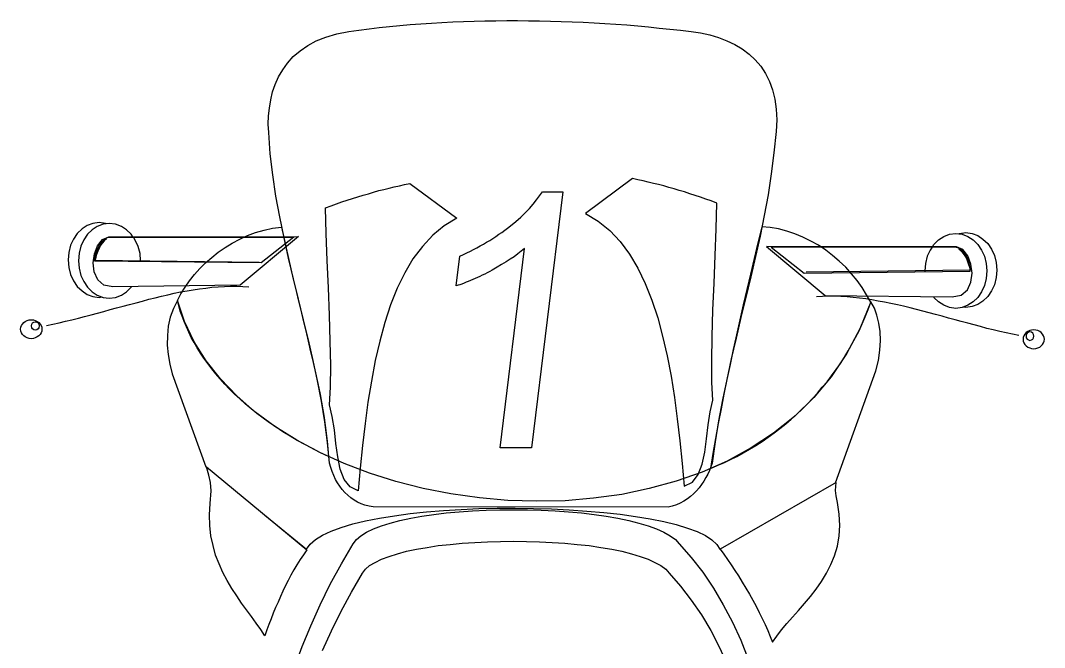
# Model space of a CAD drawing. Header units: millimetres. Extents: x -3203.9 to -3203.12, y 1770.14 to 1771.4.
# Drawn here: x -3203.901 to -3203.115, y 1770.922 to 1771.403 of the extents above; entities that cross this region are included whole.
import ezdxf

# ---------------------------------------------------------------- set-up
doc = ezdxf.new("R2010")
doc.units = ezdxf.units.MM
doc.header["$LTSCALE"] = 10
doc.layers.add('Veículos', color=2, linetype='Continuous')

msp = doc.modelspace()

# ---------------------------------------------------------------- linework, layer by layer
at = {"layer": 'Veículos'}
for points in [[(-3203.40365, 1771.02926), (-3203.63006, 1771.02943), (-3203.63319, 1771.02993), (-3203.63632, 1771.03075), (-3203.63913, 1771.03174), (-3203.64193, 1771.03306), (-3203.64458, 1771.03454), (-3203.64705, 1771.03636), (-3203.64936, 1771.03834), (-3203.65167, 1771.04048), (-3203.65365, 1771.0428), (-3203.65563, 1771.04527), (-3203.65728, 1771.04791), (-3203.65893, 1771.05055), (-3203.66025, 1771.05352), (-3203.66157, 1771.05649), (-3203.66256, 1771.05962), (-3203.66355, 1771.06293), (-3203.66503, 1771.07893), (-3203.66701, 1771.09478), (-3203.66966, 1771.11045), (-3203.67263, 1771.12613), (-3203.67609, 1771.14181), (-3203.67972, 1771.15748), (-3203.68352, 1771.17299), (-3203.68732, 1771.18867), (-3203.69111, 1771.20435), (-3203.69491, 1771.22019), (-3203.69837, 1771.23586), (-3203.70167, 1771.25187), (-3203.70464, 1771.26788), (-3203.70695, 1771.28405), (-3203.70893, 1771.30022), (-3203.71008, 1771.31673), (-3203.71042, 1771.323), (-3203.71025, 1771.32927), (-3203.70959, 1771.33537), (-3203.7086, 1771.34164), (-3203.70712, 1771.34775), (-3203.70514, 1771.35353), (-3203.70266, 1771.3593), (-3203.69936, 1771.36474), (-3203.69573, 1771.36986), (-3203.69128, 1771.37481), (-3203.686, 1771.37927), (-3203.68022, 1771.38323), (-3203.67362, 1771.38686), (-3203.66619, 1771.38983), (-3203.65777, 1771.39231), (-3203.6487, 1771.39412), (-3203.64095, 1771.39511), (-3203.63319, 1771.3961), (-3203.62543, 1771.39709), (-3203.61751, 1771.39792), (-3203.60959, 1771.39874), (-3203.60151, 1771.3994), (-3203.59342, 1771.40006), (-3203.58533, 1771.40055), (-3203.57724, 1771.40105), (-3203.569, 1771.40138), (-3203.56074, 1771.40171), (-3203.55249, 1771.40204), (-3203.54424, 1771.40221), (-3203.53582, 1771.40237), (-3203.52758, 1771.40253), (-3203.51916, 1771.40253), (-3203.51075, 1771.40237), (-3203.50233, 1771.40237), (-3203.49409, 1771.40204), (-3203.48567, 1771.40188), (-3203.47725, 1771.40155), (-3203.46884, 1771.40122), (-3203.46042, 1771.40072), (-3203.45217, 1771.40023), (-3203.44375, 1771.39973), (-3203.4355, 1771.39907), (-3203.42708, 1771.39841), (-3203.41884, 1771.39759), (-3203.41058, 1771.39676), (-3203.4025, 1771.39594), (-3203.39425, 1771.39511), (-3203.38616, 1771.39412), (-3203.3789, 1771.39297), (-3203.3718, 1771.39148), (-3203.36504, 1771.3895), (-3203.3586, 1771.38703), (-3203.3525, 1771.38405), (-3203.34689, 1771.38075), (-3203.34161, 1771.37679), (-3203.33698, 1771.37234), (-3203.3327, 1771.36739), (-3203.32907, 1771.36194), (-3203.32593, 1771.35583), (-3203.32362, 1771.3494), (-3203.32181, 1771.34214), (-3203.32081, 1771.33455), (-3203.32048, 1771.3263), (-3203.32098, 1771.31739), (-3203.32263, 1771.30105), (-3203.32461, 1771.28488), (-3203.32709, 1771.26887), (-3203.33005, 1771.25303), (-3203.33319, 1771.23719), (-3203.33666, 1771.22151), (-3203.34029, 1771.20584), (-3203.34408, 1771.19016), (-3203.34787, 1771.17464), (-3203.35167, 1771.15897), (-3203.3553, 1771.14313), (-3203.35876, 1771.12728), (-3203.36207, 1771.11144), (-3203.36504, 1771.09543), (-3203.36768, 1771.07926), (-3203.36999, 1771.06293), (-3203.37098, 1771.06012), (-3203.37197, 1771.05732), (-3203.37329, 1771.05451), (-3203.37477, 1771.05187), (-3203.37626, 1771.04923), (-3203.37807, 1771.04659), (-3203.37989, 1771.04412), (-3203.38203, 1771.0418), (-3203.38418, 1771.03949), (-3203.38649, 1771.03751), (-3203.38897, 1771.03553), (-3203.39161, 1771.03388), (-3203.39441, 1771.0324), (-3203.39738, 1771.03107), (-3203.40052, 1771.03009), (-3203.40365, 1771.02926)], [(-3203.66652, 1771.2588), (-3203.66223, 1771.26045), (-3203.6581, 1771.26194), (-3203.65398, 1771.26343), (-3203.64986, 1771.26474), (-3203.64573, 1771.26606), (-3203.64177, 1771.26739), (-3203.63764, 1771.26854), (-3203.63369, 1771.26969), (-3203.62972, 1771.27085), (-3203.62576, 1771.27201), (-3203.6218, 1771.27299), (-3203.61784, 1771.27399), (-3203.61388, 1771.27497), (-3203.60992, 1771.2758), (-3203.60596, 1771.27679), (-3203.60183, 1771.27762), (-3203.5657, 1771.25089), (-3203.57543, 1771.24494), (-3203.58434, 1771.23785), (-3203.59227, 1771.22927), (-3203.59953, 1771.21969), (-3203.60579, 1771.20897), (-3203.61157, 1771.19709), (-3203.61668, 1771.18438), (-3203.62114, 1771.17085), (-3203.62494, 1771.15665), (-3203.6284, 1771.14164), (-3203.63137, 1771.12596), (-3203.63401, 1771.10979), (-3203.63616, 1771.09329), (-3203.63814, 1771.07646), (-3203.63995, 1771.05913), (-3203.64144, 1771.0418), (-3203.64771, 1771.04477), (-3203.65216, 1771.05055), (-3203.6553, 1771.05847), (-3203.65712, 1771.06788), (-3203.6586, 1771.07811), (-3203.65975, 1771.08867), (-3203.6614, 1771.09874), (-3203.66355, 1771.10765), (-3203.66273, 1771.12135), (-3203.66256, 1771.13785), (-3203.66289, 1771.15649), (-3203.66355, 1771.17662), (-3203.66438, 1771.19742), (-3203.6652, 1771.21854), (-3203.66603, 1771.23916), (-3203.66652, 1771.2588)], [(-3203.36636, 1771.26243), (-3203.37065, 1771.26408), (-3203.37477, 1771.26557), (-3203.3789, 1771.26706), (-3203.38303, 1771.26838), (-3203.38715, 1771.26969), (-3203.39111, 1771.27102), (-3203.39524, 1771.27217), (-3203.3992, 1771.27332), (-3203.40316, 1771.27448), (-3203.40712, 1771.27564), (-3203.41108, 1771.27663), (-3203.41504, 1771.27762), (-3203.419, 1771.2786), (-3203.42296, 1771.27943), (-3203.42692, 1771.28042), (-3203.43105, 1771.28125), (-3203.46719, 1771.25452), (-3203.45745, 1771.24857), (-3203.44854, 1771.24148), (-3203.44062, 1771.2329), (-3203.43336, 1771.22332), (-3203.42708, 1771.2126), (-3203.42131, 1771.20072), (-3203.41619, 1771.18801), (-3203.41174, 1771.17448), (-3203.40795, 1771.16028), (-3203.40448, 1771.14527), (-3203.40151, 1771.12959), (-3203.39887, 1771.11342), (-3203.39672, 1771.09692), (-3203.39474, 1771.08009), (-3203.39292, 1771.06276), (-3203.39144, 1771.04543), (-3203.38517, 1771.0484), (-3203.38071, 1771.05418), (-3203.37758, 1771.0621), (-3203.3756, 1771.07151), (-3203.37428, 1771.08174), (-3203.37312, 1771.0923), (-3203.37147, 1771.10237), (-3203.36933, 1771.11128), (-3203.37016, 1771.12498), (-3203.37032, 1771.14148), (-3203.36999, 1771.16012), (-3203.36933, 1771.18025), (-3203.36851, 1771.20105), (-3203.36768, 1771.22217), (-3203.36686, 1771.24279), (-3203.36636, 1771.26243)], [(-3203.50861, 1771.07481), (-3203.53252, 1771.07481), (-3203.51388, 1771.22762), (-3203.51635, 1771.22547), (-3203.519, 1771.22349), (-3203.5218, 1771.22134), (-3203.52493, 1771.21936), (-3203.52807, 1771.21738), (-3203.53154, 1771.21524), (-3203.535, 1771.21326), (-3203.53863, 1771.21112), (-3203.54061, 1771.21012), (-3203.54259, 1771.20897), (-3203.54441, 1771.20798), (-3203.54639, 1771.20715), (-3203.5482, 1771.20616), (-3203.55002, 1771.20534), (-3203.55183, 1771.20451), (-3203.55365, 1771.20385), (-3203.5553, 1771.20303), (-3203.55711, 1771.20237), (-3203.55876, 1771.20171), (-3203.56025, 1771.20105), (-3203.5619, 1771.20039), (-3203.56339, 1771.19989), (-3203.56487, 1771.1994), (-3203.56635, 1771.1989), (-3203.56355, 1771.22184), (-3203.56074, 1771.22316), (-3203.55811, 1771.22432), (-3203.55546, 1771.22564), (-3203.55299, 1771.22695), (-3203.55035, 1771.22827), (-3203.54787, 1771.2296), (-3203.5454, 1771.23108), (-3203.54308, 1771.2324), (-3203.54061, 1771.23388), (-3203.5383, 1771.23537), (-3203.53599, 1771.23686), (-3203.53368, 1771.23851), (-3203.53137, 1771.23999), (-3203.52906, 1771.24164), (-3203.52691, 1771.24329), (-3203.52461, 1771.24494), (-3203.52065, 1771.24824), (-3203.51685, 1771.25171), (-3203.51339, 1771.25501), (-3203.51009, 1771.25831), (-3203.50728, 1771.26161), (-3203.50464, 1771.26491), (-3203.50233, 1771.26804), (-3203.50019, 1771.27118), (-3203.48451, 1771.27118), (-3203.50861, 1771.07481)], [(-3203.83451, 1771.24659), (-3203.83534, 1771.24692), (-3203.84012, 1771.24758), (-3203.84491, 1771.24692), (-3203.84936, 1771.24528), (-3203.85332, 1771.24263), (-3203.85695, 1771.23916), (-3203.85976, 1771.23488), (-3203.86207, 1771.23009), (-3203.86339, 1771.22464), (-3203.86388, 1771.21887), (-3203.86339, 1771.2131), (-3203.86207, 1771.20765), (-3203.85976, 1771.20286), (-3203.85695, 1771.19857), (-3203.85332, 1771.19511), (-3203.84936, 1771.19246), (-3203.84491, 1771.19081), (-3203.84012, 1771.19016), (-3203.83798, 1771.19048), (-3203.83798, 1771.19048)], [(-3203.81438, 1771.23669), (-3203.81553, 1771.23851), (-3203.81916, 1771.24197), (-3203.82312, 1771.24461), (-3203.82758, 1771.24626), (-3203.83237, 1771.24692), (-3203.83715, 1771.24626), (-3203.84161, 1771.24461), (-3203.84557, 1771.24197), (-3203.8492, 1771.23851), (-3203.852, 1771.23422), (-3203.85432, 1771.22943), (-3203.85563, 1771.22399), (-3203.85613, 1771.21821), (-3203.85563, 1771.21243), (-3203.85432, 1771.20698), (-3203.852, 1771.20221), (-3203.8492, 1771.19791), (-3203.84557, 1771.19444), (-3203.84161, 1771.19181), (-3203.83715, 1771.19016), (-3203.83237, 1771.1895), (-3203.82758, 1771.19016), (-3203.82312, 1771.19181), (-3203.81916, 1771.19444), (-3203.81553, 1771.19791), (-3203.81521, 1771.19841), (-3203.81521, 1771.19841)], [(-3203.66421, 1771.06804), (-3203.67048, 1771.07101), (-3203.67659, 1771.07414), (-3203.68253, 1771.07728), (-3203.6883, 1771.08042), (-3203.69375, 1771.08372), (-3203.69919, 1771.08702), (-3203.70447, 1771.09048), (-3203.70943, 1771.09395), (-3203.71438, 1771.09758), (-3203.71916, 1771.10104), (-3203.72362, 1771.10467), (-3203.72807, 1771.10847), (-3203.7322, 1771.11227), (-3203.73633, 1771.1159), (-3203.74012, 1771.11986), (-3203.74375, 1771.12365), (-3203.74738, 1771.12761), (-3203.75068, 1771.13141), (-3203.75382, 1771.13537), (-3203.75678, 1771.13933), (-3203.75976, 1771.14346), (-3203.7624, 1771.14741), (-3203.76487, 1771.15137), (-3203.76718, 1771.1555), (-3203.76949, 1771.15946), (-3203.77147, 1771.16359), (-3203.77329, 1771.16755), (-3203.77494, 1771.17168), (-3203.77642, 1771.17564), (-3203.77791, 1771.17959), (-3203.77907, 1771.18372), (-3203.78005, 1771.18768), (-3203.77742, 1771.19279), (-3203.77428, 1771.19791), (-3203.77081, 1771.20286), (-3203.76702, 1771.20765), (-3203.7629, 1771.21227), (-3203.7586, 1771.21673), (-3203.75382, 1771.22085), (-3203.74887, 1771.22481), (-3203.74359, 1771.22844), (-3203.73814, 1771.23174), (-3203.73237, 1771.23488), (-3203.72642, 1771.23751), (-3203.72015, 1771.23983), (-3203.71371, 1771.24164), (-3203.70712, 1771.24313), (-3203.70035, 1771.24412), (-3203.69854, 1771.23603), (-3203.69672, 1771.22795), (-3203.69491, 1771.22003), (-3203.69309, 1771.21194), (-3203.69128, 1771.20402), (-3203.6893, 1771.19609), (-3203.68748, 1771.18818), (-3203.6855, 1771.18025), (-3203.68369, 1771.17233), (-3203.6817, 1771.16442), (-3203.67989, 1771.15649), (-3203.67807, 1771.14841), (-3203.67609, 1771.14032), (-3203.67428, 1771.13224), (-3203.67246, 1771.12398), (-3203.67064, 1771.11573), (-3203.66966, 1771.10979), (-3203.66866, 1771.10385), (-3203.66768, 1771.09791), (-3203.66685, 1771.09197), (-3203.66603, 1771.08587), (-3203.6652, 1771.07992), (-3203.66471, 1771.07398), (-3203.66421, 1771.06804)], [(-3203.37131, 1771.05897), (-3203.36619, 1771.06111), (-3203.36108, 1771.06325), (-3203.35597, 1771.06573), (-3203.35101, 1771.06821), (-3203.34606, 1771.07085), (-3203.34128, 1771.07365), (-3203.33649, 1771.07663), (-3203.3317, 1771.07959), (-3203.32709, 1771.08289), (-3203.32246, 1771.08619), (-3203.31801, 1771.0895), (-3203.31355, 1771.09313), (-3203.30926, 1771.09676), (-3203.30513, 1771.10055), (-3203.30101, 1771.10434), (-3203.29689, 1771.10847), (-3203.29293, 1771.1126), (-3203.28913, 1771.11672), (-3203.2855, 1771.12118), (-3203.28187, 1771.12547), (-3203.2784, 1771.13009), (-3203.27494, 1771.13471), (-3203.27164, 1771.1395), (-3203.2685, 1771.14428), (-3203.26553, 1771.14923), (-3203.26273, 1771.15435), (-3203.25992, 1771.15946), (-3203.25728, 1771.16458), (-3203.25497, 1771.16986), (-3203.25249, 1771.17531), (-3203.25035, 1771.18075), (-3203.24837, 1771.18636), (-3203.2515, 1771.19214), (-3203.25497, 1771.19775), (-3203.25877, 1771.20319), (-3203.26306, 1771.20831), (-3203.26751, 1771.21326), (-3203.27246, 1771.21788), (-3203.27758, 1771.22234), (-3203.28286, 1771.22646), (-3203.28847, 1771.23009), (-3203.29441, 1771.23339), (-3203.30035, 1771.23636), (-3203.30646, 1771.239), (-3203.31273, 1771.24098), (-3203.319, 1771.24263), (-3203.32544, 1771.24363), (-3203.33187, 1771.24428), (-3203.33484, 1771.23207), (-3203.33764, 1771.21986), (-3203.34045, 1771.20798), (-3203.34326, 1771.19626), (-3203.34606, 1771.18455), (-3203.3487, 1771.17299), (-3203.35118, 1771.16144), (-3203.35382, 1771.15006), (-3203.35613, 1771.13867), (-3203.3586, 1771.12728), (-3203.36091, 1771.1159), (-3203.36306, 1771.10467), (-3203.36537, 1771.09329), (-3203.36735, 1771.08191), (-3203.36933, 1771.07051), (-3203.37131, 1771.05897)], [(-3203.83286, 1771.23669), (-3203.68715, 1771.23686), (-3203.73204, 1771.1994), (-3203.82956, 1771.19824), (-3203.83649, 1771.19956), (-3203.84128, 1771.20369), (-3203.84392, 1771.20963), (-3203.84474, 1771.21656), (-3203.84375, 1771.22349), (-3203.84144, 1771.22976), (-3203.83765, 1771.23455), (-3203.83286, 1771.23669)], [(-3203.83138, 1771.23636), (-3203.69078, 1771.23636), (-3203.71603, 1771.21656), (-3203.84342, 1771.21804), (-3203.84326, 1771.22085), (-3203.8426, 1771.22399), (-3203.84144, 1771.22712), (-3203.83996, 1771.22992), (-3203.83815, 1771.23257), (-3203.83616, 1771.23471), (-3203.83385, 1771.23603), (-3203.83138, 1771.23636)], [(-3203.81421, 1771.23653), (-3203.81273, 1771.23422), (-3203.81042, 1771.22943), (-3203.8091, 1771.22399), (-3203.8086, 1771.21821), (-3203.8086, 1771.21821), (-3203.8086, 1771.21771)], [(-3203.20101, 1771.22894), (-3203.19986, 1771.23075), (-3203.19623, 1771.23422), (-3203.19226, 1771.23686), (-3203.18781, 1771.23851), (-3203.18302, 1771.23916), (-3203.17824, 1771.23851), (-3203.17378, 1771.23686), (-3203.16982, 1771.23422), (-3203.16619, 1771.23075), (-3203.16338, 1771.22646), (-3203.16107, 1771.22168), (-3203.15975, 1771.21623), (-3203.15926, 1771.21045), (-3203.15975, 1771.20468), (-3203.16107, 1771.19923), (-3203.16338, 1771.19444), (-3203.16619, 1771.19016), (-3203.16982, 1771.18669), (-3203.17378, 1771.18405), (-3203.17824, 1771.1824), (-3203.18302, 1771.18174), (-3203.18781, 1771.1824), (-3203.19226, 1771.18405), (-3203.19623, 1771.18669), (-3203.19986, 1771.19016), (-3203.20018, 1771.19065), (-3203.20018, 1771.19065)], [(-3203.18104, 1771.23884), (-3203.18022, 1771.23916), (-3203.17543, 1771.23983), (-3203.17064, 1771.23916), (-3203.16619, 1771.23751), (-3203.16223, 1771.23488), (-3203.1586, 1771.23141), (-3203.15579, 1771.22712), (-3203.15348, 1771.22234), (-3203.15216, 1771.21689), (-3203.15167, 1771.21112), (-3203.15216, 1771.20534), (-3203.15348, 1771.19989), (-3203.15579, 1771.19511), (-3203.1586, 1771.19081), (-3203.16223, 1771.18735), (-3203.16619, 1771.18471), (-3203.17064, 1771.18306), (-3203.17543, 1771.1824), (-3203.17741, 1771.18273), (-3203.17741, 1771.18273)], [(-3203.83451, 1771.23504), (-3203.83633, 1771.23355), (-3203.83781, 1771.23174), (-3203.83929, 1771.22976), (-3203.84029, 1771.22762), (-3203.84128, 1771.22547), (-3203.8421, 1771.22316), (-3203.84276, 1771.22101), (-3203.84326, 1771.21871), (-3203.71751, 1771.21722)], [(-3203.18253, 1771.22894), (-3203.32824, 1771.2291), (-3203.28335, 1771.19164), (-3203.18583, 1771.19048), (-3203.1789, 1771.19181), (-3203.17411, 1771.19593), (-3203.17147, 1771.20187), (-3203.17064, 1771.2088), (-3203.17164, 1771.21573), (-3203.17394, 1771.22201), (-3203.17774, 1771.22679), (-3203.18253, 1771.22894)], [(-3203.18401, 1771.2286), (-3203.32461, 1771.2286), (-3203.29936, 1771.2088), (-3203.17196, 1771.21029), (-3203.17213, 1771.2131), (-3203.17279, 1771.21623), (-3203.17394, 1771.21936), (-3203.17543, 1771.22217), (-3203.17724, 1771.22481), (-3203.17922, 1771.22695), (-3203.18154, 1771.22827), (-3203.18401, 1771.2286)], [(-3203.20117, 1771.22877), (-3203.20266, 1771.22646), (-3203.20497, 1771.22168), (-3203.20629, 1771.21623), (-3203.20679, 1771.21045), (-3203.20679, 1771.21045), (-3203.20679, 1771.20996)], [(-3203.18087, 1771.22729), (-3203.17906, 1771.2258), (-3203.17757, 1771.22399), (-3203.17609, 1771.22201), (-3203.17494, 1771.21986), (-3203.17411, 1771.21771), (-3203.17329, 1771.2154), (-3203.17263, 1771.21326), (-3203.17213, 1771.21095), (-3203.29787, 1771.20947)], [(-3203.88055, 1771.1687), (-3203.87577, 1771.16969), (-3203.87082, 1771.17068), (-3203.86603, 1771.17184), (-3203.86108, 1771.17299), (-3203.85613, 1771.17415), (-3203.85134, 1771.17547), (-3203.84639, 1771.17679), (-3203.84144, 1771.17811), (-3203.83649, 1771.17943), (-3203.83171, 1771.18075), (-3203.82675, 1771.18207), (-3203.82181, 1771.18339), (-3203.81686, 1771.18471), (-3203.8119, 1771.18603), (-3203.80695, 1771.18735), (-3203.80217, 1771.18867), (-3203.79722, 1771.18983), (-3203.79227, 1771.19115), (-3203.78748, 1771.19214), (-3203.78253, 1771.19329), (-3203.77774, 1771.19428), (-3203.77279, 1771.19511), (-3203.76801, 1771.19593), (-3203.76322, 1771.19676), (-3203.75843, 1771.19725), (-3203.75365, 1771.19791), (-3203.74887, 1771.19824), (-3203.74408, 1771.19857), (-3203.73946, 1771.19874), (-3203.73467, 1771.19874), (-3203.73005, 1771.19857), (-3203.72543, 1771.19824)], [(-3203.13484, 1771.16095), (-3203.13962, 1771.16194), (-3203.14457, 1771.16293), (-3203.14936, 1771.16408), (-3203.15431, 1771.16524), (-3203.15926, 1771.1664), (-3203.16405, 1771.16771), (-3203.169, 1771.16903), (-3203.17394, 1771.17035), (-3203.1789, 1771.17168), (-3203.18368, 1771.17299), (-3203.18863, 1771.17431), (-3203.19358, 1771.17564), (-3203.19853, 1771.17696), (-3203.20349, 1771.17827), (-3203.20844, 1771.17959), (-3203.21322, 1771.18092), (-3203.21817, 1771.18207), (-3203.22312, 1771.18339), (-3203.2279, 1771.18438), (-3203.23286, 1771.18553), (-3203.23765, 1771.18653), (-3203.24259, 1771.18735), (-3203.24738, 1771.18818), (-3203.25217, 1771.189), (-3203.25695, 1771.1895), (-3203.26173, 1771.19016), (-3203.26652, 1771.19048), (-3203.27131, 1771.19081), (-3203.27593, 1771.19098), (-3203.28072, 1771.19098), (-3203.28533, 1771.19081), (-3203.28996, 1771.19048)], [(-3203.27527, 1771.04791), (-3203.24441, 1771.13389), (-3203.24243, 1771.14181), (-3203.24144, 1771.14956), (-3203.24095, 1771.15699), (-3203.24111, 1771.16391), (-3203.2421, 1771.17035), (-3203.24358, 1771.17646), (-3203.24556, 1771.1819), (-3203.24821, 1771.18685), (-3203.25662, 1771.16606), (-3203.26685, 1771.14676), (-3203.27874, 1771.12926), (-3203.2921, 1771.11326), (-3203.30678, 1771.0989), (-3203.32296, 1771.08603), (-3203.34012, 1771.07464), (-3203.35844, 1771.06458), (-3203.37758, 1771.05616), (-3203.39755, 1771.04906), (-3203.41817, 1771.04345), (-3203.4393, 1771.039), (-3203.46091, 1771.03603), (-3203.48269, 1771.03421), (-3203.50464, 1771.03372), (-3203.52675, 1771.03438), (-3203.54853, 1771.03636), (-3203.57032, 1771.03949), (-3203.5916, 1771.04362), (-3203.61256, 1771.0489), (-3203.63269, 1771.05534), (-3203.65233, 1771.06276), (-3203.67098, 1771.07118), (-3203.68863, 1771.08075), (-3203.7053, 1771.09115), (-3203.72065, 1771.10237), (-3203.73467, 1771.11458), (-3203.74722, 1771.12761), (-3203.75811, 1771.14148), (-3203.76735, 1771.15616), (-3203.77461, 1771.17168), (-3203.78005, 1771.18785), (-3203.78319, 1771.18157), (-3203.78566, 1771.17497), (-3203.78715, 1771.16805), (-3203.78781, 1771.16095), (-3203.78798, 1771.15352), (-3203.78731, 1771.14626), (-3203.786, 1771.13883), (-3203.78418, 1771.13141), (-3203.75827, 1771.06029), (-3203.75778, 1771.05995), (-3203.75778, 1771.05962)], [(-3203.89227, 1771.17299), (-3203.89062, 1771.17283), (-3203.88913, 1771.1725), (-3203.88765, 1771.17168), (-3203.88649, 1771.17085), (-3203.8855, 1771.16969), (-3203.88468, 1771.16854), (-3203.88418, 1771.16722), (-3203.88402, 1771.16573), (-3203.88418, 1771.16425), (-3203.88468, 1771.16293), (-3203.8855, 1771.16177), (-3203.88649, 1771.16062), (-3203.88765, 1771.15979), (-3203.88913, 1771.15914), (-3203.89062, 1771.15864), (-3203.89227, 1771.15847), (-3203.89392, 1771.15864), (-3203.89541, 1771.15914), (-3203.89689, 1771.15979), (-3203.89804, 1771.16062), (-3203.89904, 1771.16177), (-3203.89986, 1771.16293), (-3203.90035, 1771.16425), (-3203.90052, 1771.16573), (-3203.90035, 1771.16722), (-3203.89986, 1771.16854), (-3203.89904, 1771.16969), (-3203.89804, 1771.17085), (-3203.89689, 1771.17168), (-3203.89541, 1771.1725), (-3203.89392, 1771.17283), (-3203.89227, 1771.17299)], [(-3203.88913, 1771.17151), (-3203.88798, 1771.17118), (-3203.88699, 1771.17052), (-3203.88633, 1771.16953), (-3203.88616, 1771.16821), (-3203.88633, 1771.16689), (-3203.88699, 1771.1659), (-3203.88798, 1771.16524), (-3203.88913, 1771.16491), (-3203.89029, 1771.16524), (-3203.89128, 1771.1659), (-3203.89194, 1771.16689), (-3203.89211, 1771.16821), (-3203.89194, 1771.16953), (-3203.89128, 1771.17052), (-3203.89029, 1771.17118), (-3203.88913, 1771.17151)], [(-3203.12328, 1771.16524), (-3203.12494, 1771.16507), (-3203.12642, 1771.16475), (-3203.12791, 1771.16391), (-3203.12906, 1771.16309), (-3203.13005, 1771.16194), (-3203.13087, 1771.16078), (-3203.13137, 1771.15946), (-3203.13154, 1771.15798), (-3203.13137, 1771.15649), (-3203.13087, 1771.15517), (-3203.13005, 1771.15402), (-3203.12906, 1771.15286), (-3203.12791, 1771.15204), (-3203.12642, 1771.15137), (-3203.12494, 1771.15088), (-3203.12328, 1771.15072), (-3203.12163, 1771.15088), (-3203.12015, 1771.15137), (-3203.11866, 1771.15204), (-3203.11751, 1771.15286), (-3203.11652, 1771.15402), (-3203.1157, 1771.15517), (-3203.1152, 1771.15649), (-3203.11503, 1771.15798), (-3203.1152, 1771.15946), (-3203.1157, 1771.16078), (-3203.11652, 1771.16194), (-3203.11751, 1771.16309), (-3203.11866, 1771.16391), (-3203.12015, 1771.16475), (-3203.12163, 1771.16507), (-3203.12328, 1771.16524)], [(-3203.12626, 1771.16375), (-3203.12741, 1771.16342), (-3203.1284, 1771.16277), (-3203.12906, 1771.16177), (-3203.12922, 1771.16045), (-3203.12906, 1771.15914), (-3203.1284, 1771.15814), (-3203.12741, 1771.15748), (-3203.12626, 1771.15715), (-3203.1251, 1771.15748), (-3203.12411, 1771.15814), (-3203.12345, 1771.15914), (-3203.12328, 1771.16045), (-3203.12345, 1771.16177), (-3203.12411, 1771.16277), (-3203.1251, 1771.16342), (-3203.12626, 1771.16375)], [(-3203.75794, 1771.06029), (-3203.68088, 1770.99659), (-3203.68352, 1770.99279), (-3203.686, 1770.989), (-3203.68847, 1770.98504), (-3203.69078, 1770.98108), (-3203.69309, 1770.97711), (-3203.69523, 1770.97299), (-3203.69721, 1770.96903), (-3203.69919, 1770.9649), (-3203.70117, 1770.96061), (-3203.70299, 1770.95649), (-3203.7048, 1770.9522), (-3203.70662, 1770.94791), (-3203.70827, 1770.94362), (-3203.70992, 1770.93932), (-3203.71157, 1770.93504), (-3203.71306, 1770.93058), (-3203.7162, 1770.93537), (-3203.71966, 1770.94032), (-3203.72329, 1770.94527), (-3203.72709, 1770.95038), (-3203.73088, 1770.95566), (-3203.73467, 1770.96127), (-3203.73847, 1770.96689), (-3203.74193, 1770.97299), (-3203.74524, 1770.97909), (-3203.74821, 1770.9857), (-3203.75085, 1770.99246), (-3203.75283, 1770.99973), (-3203.75448, 1771.00715), (-3203.7553, 1771.01507), (-3203.75547, 1771.02332), (-3203.75497, 1771.03207), (-3203.75431, 1771.04164), (-3203.7548, 1771.04824), (-3203.75613, 1771.05369), (-3203.75794, 1771.06029)], [(-3203.27494, 1771.04824), (-3203.36372, 1770.99708), (-3203.36091, 1770.99329), (-3203.35827, 1770.98916), (-3203.35547, 1770.98504), (-3203.35266, 1770.98074), (-3203.34969, 1770.97646), (-3203.34689, 1770.97183), (-3203.34424, 1770.96722), (-3203.34144, 1770.96259), (-3203.3388, 1770.95798), (-3203.33633, 1770.95335), (-3203.33385, 1770.94857), (-3203.33154, 1770.94395), (-3203.32923, 1770.93916), (-3203.32725, 1770.93454), (-3203.32544, 1770.93009), (-3203.32379, 1770.92563), (-3203.32048, 1770.93041), (-3203.31669, 1770.9352), (-3203.31273, 1770.93999), (-3203.30827, 1770.94493), (-3203.30365, 1770.95005), (-3203.29919, 1770.95533), (-3203.29457, 1770.96078), (-3203.29012, 1770.96639), (-3203.286, 1770.97233), (-3203.2822, 1770.9786), (-3203.2789, 1770.9852), (-3203.27609, 1770.99197), (-3203.27395, 1770.9994), (-3203.27262, 1771.00715), (-3203.27213, 1771.01524), (-3203.27262, 1771.02398), (-3203.27395, 1771.03289), (-3203.27494, 1771.03801), (-3203.27527, 1771.04213), (-3203.27494, 1771.04824)], [(-3203.71306, 1771.02316), (-3203.68104, 1770.99692), (-3203.67841, 1771.00088), (-3203.67428, 1771.00451), (-3203.66883, 1771.00781), (-3203.66223, 1771.01094), (-3203.65447, 1771.01375), (-3203.64556, 1771.01639), (-3203.63583, 1771.0187), (-3203.6251, 1771.02085), (-3203.61372, 1771.02266), (-3203.60167, 1771.02431), (-3203.58913, 1771.02563), (-3203.57609, 1771.02662), (-3203.56256, 1771.02744), (-3203.54886, 1771.02811), (-3203.535, 1771.02844), (-3203.52098, 1771.02844), (-3203.50696, 1771.02827), (-3203.49309, 1771.02794), (-3203.47956, 1771.02728), (-3203.46619, 1771.02629), (-3203.45316, 1771.02514), (-3203.44062, 1771.02381), (-3203.42873, 1771.02216), (-3203.41751, 1771.02035), (-3203.40712, 1771.0182), (-3203.39755, 1771.0159), (-3203.38897, 1771.01325), (-3203.38154, 1771.01045), (-3203.3751, 1771.00748), (-3203.37016, 1771.00418), (-3203.36636, 1771.00071), (-3203.36405, 1770.99692), (-3203.36009, 1770.99923), (-3203.36009, 1770.99923)], [(-3203.69028, 1770.90616), (-3203.68434, 1770.92233), (-3203.67791, 1770.93834), (-3203.67064, 1770.95435), (-3203.66289, 1770.97018), (-3203.65431, 1770.9857), (-3203.64523, 1771.00121), (-3203.64276, 1771.00434), (-3203.63946, 1771.00731), (-3203.635, 1771.01012), (-3203.62972, 1771.0126), (-3203.62362, 1771.0149), (-3203.61685, 1771.01705), (-3203.60942, 1771.01903), (-3203.60118, 1771.02085), (-3203.59259, 1771.02233), (-3203.58352, 1771.02365), (-3203.57395, 1771.02481), (-3203.56405, 1771.02563), (-3203.55381, 1771.02646), (-3203.54342, 1771.02695), (-3203.53286, 1771.02728), (-3203.5223, 1771.02728), (-3203.51157, 1771.02728), (-3203.50101, 1771.02695), (-3203.49046, 1771.02646), (-3203.48022, 1771.02563), (-3203.47015, 1771.02481), (-3203.46042, 1771.02365), (-3203.45118, 1771.02233), (-3203.44227, 1771.02085), (-3203.43385, 1771.01903), (-3203.4261, 1771.01705), (-3203.419, 1771.0149), (-3203.41256, 1771.0126), (-3203.40695, 1771.01012), (-3203.40217, 1771.00731), (-3203.3982, 1771.00434), (-3203.3954, 1771.00121), (-3203.38599, 1770.99065), (-3203.37725, 1770.97926), (-3203.369, 1770.96705), (-3203.36141, 1770.95435), (-3203.35448, 1770.94098), (-3203.34804, 1770.92711), (-3203.34226, 1770.91276)], [(-3203.66883, 1770.91936), (-3203.66207, 1770.93438), (-3203.65464, 1770.94939), (-3203.64672, 1770.96408), (-3203.63814, 1770.9786), (-3203.63583, 1770.98157), (-3203.63269, 1770.98437), (-3203.62857, 1770.98686), (-3203.62362, 1770.98933), (-3203.61784, 1770.99147), (-3203.6114, 1770.99345), (-3203.60431, 1770.99543), (-3203.59672, 1770.99692), (-3203.58864, 1770.9984), (-3203.58005, 1770.99973), (-3203.57098, 1771.00071), (-3203.56174, 1771.00154), (-3203.552, 1771.0022), (-3203.54226, 1771.00269), (-3203.53236, 1771.00303), (-3203.5223, 1771.00319), (-3203.51239, 1771.00303), (-3203.50233, 1771.00269), (-3203.4926, 1771.0022), (-3203.48286, 1771.00154), (-3203.47345, 1771.00071), (-3203.46421, 1770.99973), (-3203.45547, 1770.9984), (-3203.44705, 1770.99692), (-3203.4393, 1770.99543), (-3203.43187, 1770.99345), (-3203.4251, 1770.99147), (-3203.41917, 1770.98933), (-3203.41388, 1770.98686), (-3203.40926, 1770.98437), (-3203.40563, 1770.98157), (-3203.40299, 1770.9786), (-3203.39425, 1770.96853), (-3203.38599, 1770.95781), (-3203.37824, 1770.94659), (-3203.37098, 1770.93454), (-3203.36454, 1770.922), (-3203.35844, 1770.9088)]]:
    msp.add_lwpolyline(points, dxfattribs=at)

doc.saveas('drawing.dxf')
